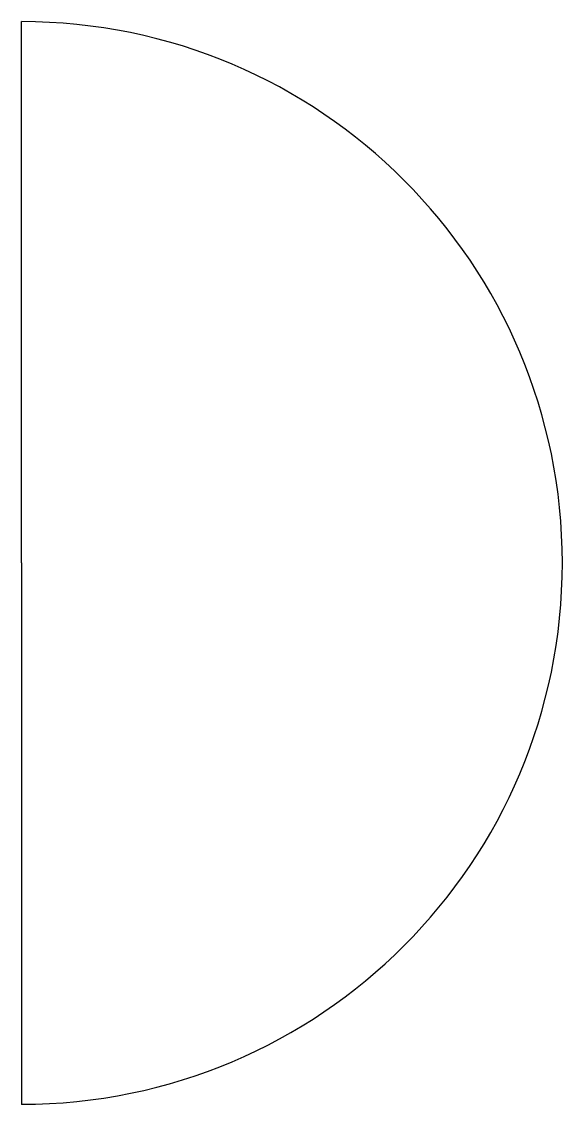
# Model space of a CAD drawing. Header units: millimetres. Extents: x 8 to 18.5, y 39 to 60.
import ezdxf

# ---------------------------------------------------------------- set-up
doc = ezdxf.new("R2010")
doc.units = ezdxf.units.MM
doc.layers.get('0').update_dxf_attribs({"linetype": 'CONTINUOUS'})

msp = doc.modelspace()

# ---------------------------------------------------------------- linework, layer by layer
for q in [(8, 60), (8, 38.977)]:
    msp.add_line((8, 49.489), q)
msp.add_arc((8, 49.489), 10.511, -90, 90)

doc.saveas('drawing.dxf')
